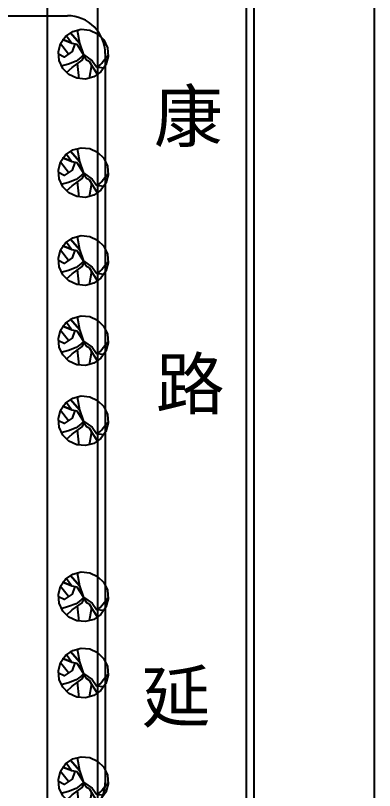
# Model space of a CAD drawing. Extents: x 225694 to 1397201, y -46174 to 794826.
# Drawn here: x 826347 to 883259, y 426951 to 550020 of the extents above; entities that cross this region are included whole.
import ezdxf
from ezdxf.enums import TextEntityAlignment as Align

# ---------------------------------------------------------------- set-up
doc = ezdxf.new("R2010")
doc.units = 0
doc.header["$LTSCALE"] = 0.5
doc.header["$MEASUREMENT"] = 0
doc.linetypes.add('X11', pattern=[6, 5, -1])
doc.layers.add('border', color=7, linetype='Continuous', lineweight=0)
for name, color, linetype in [('BZTU', 7, 'Continuous'), ('ZJ', 7, 'Continuous'), ('树', 124, 'Continuous'), ('红线', 1, 'Continuous'), ('路', 40, 'Continuous')]:
    doc.layers.add(name, color=color, linetype=linetype)
doc.styles.add('等线体', font='')
doc.styles.get('等线体').set_extended_font_data('黑体')

# ---------------------------------------------------------------- blocks, each defined once
blk = doc.blocks.new('64')
at = {"linetype": 'Continuous'}
blk.add_lwpolyline([(1976, 57), (1856, 741), (1508, 1343), (976, 1789), (324, 2027), (-371, 2027), (-1024, 1789), (-1556, 1343), (-1903, 741), (-2024, 57), (-1903, -627), (-1556, -1228), (-1024, -1675), (-371, -1912), (324, -1912), (976, -1675), (1508, -1228), (1856, -627), (1976, 57)], dxfattribs=at)
for points in [[(-737, 1911), (-285, 955), (-166, 2053), (-285, 955), (0, 0), (285, -57), (761, -71), (1402, 86), (1973, 285)], [(238, 2039), (226, 1298), (654, 1954), (214, 1298), (-47, 1012), (-12, 14)], [(939, 742), (1010, 1782)], [(59, 1112), (582, 727), (1355, 742), (1616, 1198)], [(-24, 14), (-297, -770), (-309, -1383), (-760, -1782)], [(1925, -385), (1319, -299), (321, -285), (24, -128), (24, -456), (-83, -670), (-47, -1198), (-12, -1939)], [(1390, -1369), (761, -271)], [(-368, -1440), (-630, -1412), (-844, -1383), (-1010, -1312), (-1616, -1141)], [(-59, -1041), (713, -1797)]]:
    blk.add_lwpolyline(points)

msp = doc.modelspace()

# ---------------------------------------------------------------- linework, layer by layer
at = {"layer": 'border', "color": 1}
msp.add_lwpolyline([(878259, -41173.9, 0, 0, 0), (878259, 789826.1, 500, 500, 0), (301259, 789826.1, 500, 500, 0), (301259, -41173.9, 500, 500, 0), (878259, -41173.9, 500, 500, 0)], format="xyseb", dxfattribs=at)
at = {"layer": 'BZTU', "color": 7}
msp.add_line((883259, -46173.9), (883259, 794826.1), dxfattribs=at)
at = {"layer": '红线', "color": 7, "linetype": 'X11'}
for points in [[(387944.3, 186789), (388490.7, 686847.5), (831364.3, 686795.1), (831364.3, 186788.9)], [(380940, 182878.5), (381486.3, 682878.5), (839364.3, 682878.5), (839364.3, 182878.4)]]:
    msp.add_lwpolyline(points, close=True, dxfattribs=at)
at = {"layer": '路', "color": 7, "linetype": 'Continuous'}
for p, q in [((864164.1, 158883.9), (864164.1, 670418)), ((862964.1, 154481.7), (862964.1, 665668.3)), ((812864.4, 549978.1), (834564.3, 549978.1)), ((839364.3, 547578.1), (839364.4, 424588.9)), ((840564.3, 543978.1), (840564.4, 428188.9))]:
    msp.add_line(p, q, dxfattribs=at)
for centre, start, end in [((834564.3, 543978.1), 0.000012, 90), ((834564.4, 428188.9), 270, 0.000012)]:
    msp.add_arc(centre, 6000, start, end, dxfattribs=at)

# ---------------------------------------------------------------- block references
at = {"layer": '树', "color": 7, "extrusion": (3.08393e-24, 9.95157e-24, -1), "xscale": 1.980000000029297, "yscale": 1.98000000001921, "zscale": -1.98, "rotation": 325.0452676312946}
for p in [(-837116.6, 543759.1), (-837116.6, 524965.2), (-837116.6, 510994.7), (-837116.6, 498266.1), (-837116.6, 485537.5), (-837116.6, 457596.7), (-837116.6, 445489), (-837116.6, 428246.2)]:
    msp.add_blockref('64', p, dxfattribs=at)

# ---------------------------------------------------------------- texts
at = {"layer": 'ZJ', "color": 7, "linetype": 'Continuous', "style": '等线体'}
for s, p in [('康', (853742.4, 534212.1)), ('路', (854045.3, 491685.8)), ('延', (851785.6, 441956.1))]:
    msp.add_text(s, height=8000, dxfattribs=at).set_placement(p, align=Align.MIDDLE)

doc.saveas('drawing.dxf')
